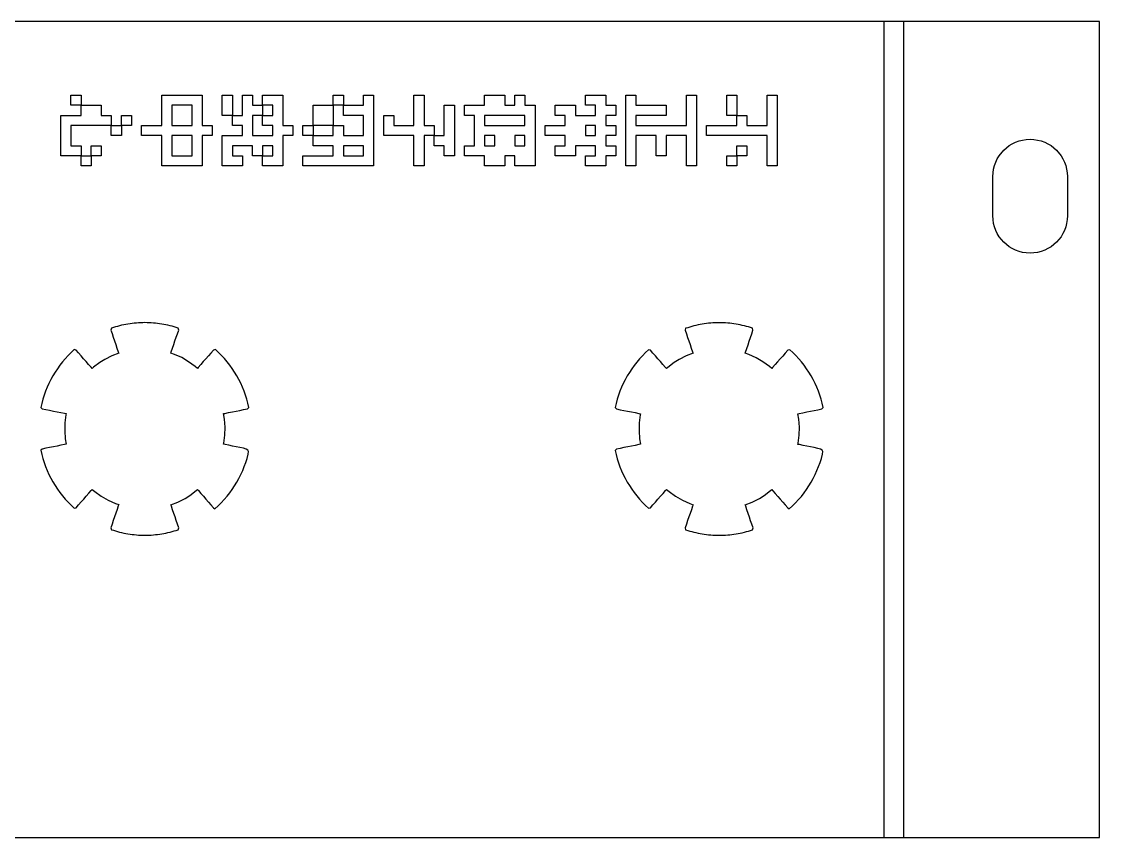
# Model space of a CAD drawing. Extents: x 9 to 137, y 10 to 46.
# Drawn here: x 90.56 to 137.2, y 10.3 to 45.62 of the extents above; entities that cross this region are included whole.
import ezdxf

# ---------------------------------------------------------------- set-up
doc = ezdxf.new("R2010")
doc.units = 0
doc.layers.add('Layer_1', color=7, linetype='CONTINUOUS')

msp = doc.modelspace()

# ---------------------------------------------------------------- linework, layer by layer
at = {"layer": 'Layer_1', "color": 7}
for p, q in [((137.20307, 45.61675), (8.70306, 45.61675)), ((137.20307, 10.29953), (137.20307, 45.61675)), ((133.06131, 40.04901), (133.29996, 40.24575)), ((133.29996, 40.24575), (133.433, 40.32645)), ((133.433, 40.32645), (133.57412, 40.39425)), ((133.57412, 40.39425), (133.72252, 40.44835)), ((133.72252, 40.44835), (133.8774, 40.48795)), ((133.8774, 40.48795), (134.03797, 40.51235)), ((134.03797, 40.51235), (134.20342, 40.52035)), ((134.20342, 40.52035), (134.36887, 40.51235)), ((134.36887, 40.51235), (134.52944, 40.48795)), ((134.52944, 40.48795), (134.68432, 40.44835)), ((134.68432, 40.44835), (134.83272, 40.39425)), ((134.83272, 40.39425), (134.97384, 40.32645)), ((134.97384, 40.32645), (135.10688, 40.24575)), ((135.10688, 40.24575), (135.34553, 40.04901)), ((132.71607, 39.53619), (132.78387, 39.67732)), ((132.78387, 39.67732), (132.86457, 39.81036)), ((132.86457, 39.81036), (133.06131, 40.04901)), ((135.34553, 40.04901), (135.54227, 39.81036)), ((135.54227, 39.81036), (135.62297, 39.67732)), ((135.62297, 39.67732), (135.69077, 39.53619)), ((132.59797, 39.07234), (132.62237, 39.23291)), ((132.62237, 39.23291), (132.66197, 39.38779)), ((132.66197, 39.38779), (132.71607, 39.53619)), ((135.69077, 39.53619), (135.74487, 39.38779)), ((135.74487, 39.38779), (135.78447, 39.23291)), ((135.78447, 39.23291), (135.80887, 39.07234)), ((132.58997, 38.90689), (132.59797, 39.07234)), ((132.58997, 37.20689), (132.58997, 38.90689)), ((135.80887, 39.07234), (135.81687, 38.90689)), ((135.81678, 38.90689), (135.81678, 37.20689)), ((135.81687, 38.90689), (135.81687, 38.90689)), ((132.59797, 37.04144), (132.58997, 37.20689)), ((132.62237, 36.88088), (132.59797, 37.04144)), ((132.66197, 36.72599), (132.62237, 36.88088)), ((135.78438, 36.88088), (135.74478, 36.72599)), ((135.80878, 37.04144), (135.78438, 36.88088)), ((135.81678, 37.20689), (135.80878, 37.04144)), ((132.71607, 36.57759), (132.66197, 36.72599)), ((132.78387, 36.43647), (132.71607, 36.57759)), ((132.86457, 36.30343), (132.78387, 36.43647)), ((135.62288, 36.43647), (135.54228, 36.30343)), ((135.69068, 36.57759), (135.62288, 36.43647)), ((135.74478, 36.72599), (135.69068, 36.57759)), ((133.06131, 36.06478), (132.86457, 36.30343)), ((133.29996, 35.86804), (133.06131, 36.06478)), ((135.34553, 36.06478), (135.10689, 35.86804)), ((135.54228, 36.30343), (135.34553, 36.06478)), ((133.433, 35.78734), (133.29996, 35.86804)), ((133.57412, 35.71954), (133.433, 35.78734)), ((133.72252, 35.66544), (133.57412, 35.71954)), ((133.87741, 35.62584), (133.72252, 35.66544)), ((134.03797, 35.60144), (133.87741, 35.62584)), ((134.20342, 35.59344), (134.03797, 35.60144)), ((134.36887, 35.60144), (134.20342, 35.59344)), ((134.52944, 35.62584), (134.36887, 35.60144)), ((134.68432, 35.66544), (134.52944, 35.62584)), ((134.83272, 35.71954), (134.68432, 35.66544)), ((134.97384, 35.78734), (134.83272, 35.71954)), ((135.10689, 35.86804), (134.97384, 35.78734)), ((94.4444, 32.34165), (94.4237, 32.26305)), ((94.4237, 32.26305), (94.4769, 32.10699)), ((94.5324, 32.37035), (94.4444, 32.34165)), ((94.6209, 32.39725), (94.5324, 32.37035)), ((94.7099, 32.42235), (94.6209, 32.39725)), ((94.7993, 32.44565), (94.7099, 32.42235)), ((94.8892, 32.46715), (94.7993, 32.44565)), ((94.9794, 32.48685), (94.8892, 32.46715)), ((95.07, 32.50475), (94.9794, 32.48685)), ((95.1609, 32.52085), (95.07, 32.50475)), ((95.2521, 32.53505), (95.1609, 32.52085)), ((95.3436, 32.54745), (95.2521, 32.53505)), ((95.4354, 32.55805), (95.3436, 32.54745)), ((95.5274, 32.56705), (95.4354, 32.55805)), ((95.6196, 32.57405), (95.5274, 32.56705)), ((95.7119, 32.57905), (95.6196, 32.57405)), ((95.8044, 32.58205), (95.7119, 32.57905)), ((95.897, 32.58305), (95.8044, 32.58205)), ((95.9886, 32.58205), (95.897, 32.58305)), ((96.0801, 32.57905), (95.9886, 32.58205)), ((96.1715, 32.57405), (96.0801, 32.57905)), ((96.2627, 32.56705), (96.1715, 32.57405)), ((96.3537, 32.55905), (96.2627, 32.56705)), ((96.4445, 32.54885), (96.3537, 32.55905)), ((96.5351, 32.53685), (96.4445, 32.54885)), ((96.6254, 32.52305), (96.5351, 32.53685)), ((96.7154, 32.50745), (96.6254, 32.52305)), ((96.8051, 32.49005), (96.7154, 32.50745)), ((96.8945, 32.47085), (96.8051, 32.49005)), ((96.9835, 32.44985), (96.8945, 32.47085)), ((97.0721, 32.42715), (96.9835, 32.44985)), ((97.1603, 32.40265), (97.0721, 32.42715)), ((97.248, 32.37635), (97.1603, 32.40265)), ((97.3352, 32.34835), (97.248, 32.37635)), ((97.3047, 32.10544), (97.3579, 32.26305)), ((97.3579, 32.26305), (97.3352, 32.34835)), ((119.29727, 32.33739), (119.27657, 32.25879)), ((119.27657, 32.25879), (119.32977, 32.10273)), ((119.38527, 32.36609), (119.29727, 32.33739)), ((119.47377, 32.39299), (119.38527, 32.36609)), ((119.56277, 32.41809), (119.47377, 32.39299)), ((119.65217, 32.44139), (119.56277, 32.41809)), ((119.74207, 32.46289), (119.65217, 32.44139)), ((119.83227, 32.48259), (119.74207, 32.46289)), ((119.92287, 32.50049), (119.83227, 32.48259)), ((120.01377, 32.51659), (119.92287, 32.50049)), ((120.10497, 32.53079), (120.01377, 32.51659)), ((120.19647, 32.54319), (120.10497, 32.53079)), ((120.28827, 32.55379), (120.19647, 32.54319)), ((120.38027, 32.56279), (120.28827, 32.55379)), ((120.47247, 32.56979), (120.38027, 32.56279)), ((120.56477, 32.57479), (120.47247, 32.56979)), ((120.65727, 32.57779), (120.56477, 32.57479)), ((120.74987, 32.57879), (120.65727, 32.57779)), ((120.84147, 32.57779), (120.74987, 32.57879)), ((120.93297, 32.57479), (120.84147, 32.57779)), ((121.02437, 32.56979), (120.93297, 32.57479)), ((121.11557, 32.56279), (121.02437, 32.56979)), ((121.20657, 32.55479), (121.11557, 32.56279)), ((121.29737, 32.54459), (121.20657, 32.55479)), ((121.38797, 32.53259), (121.29737, 32.54459)), ((121.47827, 32.51879), (121.38797, 32.53259)), ((121.56827, 32.50319), (121.47827, 32.51879)), ((121.65797, 32.48579), (121.56827, 32.50319)), ((121.74737, 32.46659), (121.65797, 32.48579)), ((121.83637, 32.44559), (121.74737, 32.46659)), ((121.92497, 32.42289), (121.83637, 32.44559)), ((122.01317, 32.39839), (121.92497, 32.42289)), ((122.10087, 32.37209), (122.01317, 32.39839)), ((122.18807, 32.34409), (122.10087, 32.37209)), ((122.15757, 32.10118), (122.21077, 32.25879)), ((122.21077, 32.25879), (122.18807, 32.34409)), ((94.4769, 32.10699), (94.5296, 31.95041)), ((94.5296, 31.95041), (94.5823, 31.79383)), ((94.5823, 31.79383), (94.635, 31.63777)), ((97.1451, 31.6326), (97.1983, 31.79021)), ((97.1983, 31.79021), (97.2515, 31.94782)), ((97.2515, 31.94782), (97.3047, 32.10544)), ((119.32977, 32.10273), (119.38247, 31.94615)), ((119.38247, 31.94615), (119.43517, 31.78957)), ((119.43517, 31.78957), (119.48787, 31.63351)), ((121.99797, 31.62834), (122.05117, 31.78595)), ((122.05117, 31.78595), (122.10437, 31.94356)), ((122.10437, 31.94356), (122.15757, 32.10118)), ((92.70576, 31.28872), (92.57524, 31.15795)), ((92.84183, 31.4145), (92.70576, 31.28872)), ((92.91723, 31.3938), (92.84183, 31.4145)), ((93.02575, 31.27029), (92.91723, 31.3938)), ((93.13427, 31.1473), (93.02575, 31.27029)), ((94.7621, 31.26203), (94.46962, 31.14679)), ((94.635, 31.63777), (94.6877, 31.48119)), ((94.6877, 31.48119), (94.7409, 31.32513)), ((94.7409, 31.32513), (94.7621, 31.26203)), ((97.0206, 31.26366), (97.0387, 31.31686)), ((97.17305, 31.21146), (97.0206, 31.26366)), ((97.0387, 31.31686), (97.0919, 31.47499)), ((97.0919, 31.47499), (97.1451, 31.6326)), ((98.75386, 31.26879), (98.6443, 31.14374)), ((98.86393, 31.39333), (98.75386, 31.26879)), ((98.94973, 31.41763), (98.86393, 31.39333)), ((99.0854, 31.29191), (98.94973, 31.41763)), ((99.21555, 31.16121), (99.0854, 31.29191)), ((117.55863, 31.28446), (117.42811, 31.15369)), ((117.6947, 31.41024), (117.55863, 31.28446)), ((117.7701, 31.38954), (117.6947, 31.41024)), ((117.87862, 31.26603), (117.7701, 31.38954)), ((117.98714, 31.14304), (117.87862, 31.26603)), ((119.61497, 31.25777), (119.32249, 31.14253)), ((119.48787, 31.63351), (119.54057, 31.47693)), ((119.54057, 31.47693), (119.59377, 31.32087)), ((119.59377, 31.32087), (119.61497, 31.25777)), ((121.87347, 31.2594), (121.89157, 31.3126)), ((122.02592, 31.2072), (121.87347, 31.2594)), ((121.89157, 31.3126), (121.94477, 31.47073)), ((121.94477, 31.47073), (121.99797, 31.62834)), ((123.60673, 31.26453), (123.49717, 31.13948)), ((123.7168, 31.38907), (123.60673, 31.26453)), ((123.8026, 31.41337), (123.7168, 31.38907)), ((123.93827, 31.28765), (123.8026, 31.41337)), ((124.06842, 31.15695), (123.93827, 31.28765)), ((92.33126, 30.88219), (92.21803, 30.73758)), ((92.45037, 31.02238), (92.33126, 30.88219)), ((92.57524, 31.15795), (92.45037, 31.02238)), ((93.24279, 31.0238), (93.13427, 31.1473)), ((93.35131, 30.90029), (93.24279, 31.0238)), ((93.45983, 30.77678), (93.35131, 30.90029)), ((93.95285, 30.85895), (93.67535, 30.65018)), ((94.16111, 30.98917), (93.95285, 30.85895)), ((94.46962, 31.14679), (94.16111, 30.98917)), ((97.48879, 31.06779), (97.17305, 31.21146)), ((97.78903, 30.89313), (97.48879, 31.06779)), ((98.07015, 30.69004), (97.78903, 30.89313)), ((98.42416, 30.89466), (98.31461, 30.76908)), ((98.53423, 31.0192), (98.42416, 30.89466)), ((98.6443, 31.14374), (98.53423, 31.0192)), ((99.34006, 31.02573), (99.21555, 31.16121)), ((99.45883, 30.88566), (99.34006, 31.02573)), ((99.57173, 30.74119), (99.45883, 30.88566)), ((117.18413, 30.87793), (117.0709, 30.73332)), ((117.30324, 31.01812), (117.18413, 30.87793)), ((117.42811, 31.15369), (117.30324, 31.01812)), ((118.09566, 31.01954), (117.98714, 31.14304)), ((118.20418, 30.89603), (118.09566, 31.01954)), ((118.3127, 30.77252), (118.20418, 30.89603)), ((118.80572, 30.85469), (118.52822, 30.64592)), ((119.01398, 30.98491), (118.80572, 30.85469)), ((119.32249, 31.14253), (119.01398, 30.98491)), ((122.34166, 31.06353), (122.02592, 31.2072)), ((122.6419, 30.88887), (122.34166, 31.06353)), ((122.92302, 30.68578), (122.6419, 30.88887)), ((123.27703, 30.8904), (123.16748, 30.76482)), ((123.3871, 31.01494), (123.27703, 30.8904)), ((123.49717, 31.13948), (123.3871, 31.01494)), ((124.19293, 31.02147), (124.06842, 31.15695)), ((124.3117, 30.8814), (124.19293, 31.02147)), ((124.4246, 30.73693), (124.3117, 30.8814)), ((92.00963, 30.43586), (91.91473, 30.27913)), ((92.11078, 30.58874), (92.00963, 30.43586)), ((92.21803, 30.73758), (92.11078, 30.58874)), ((93.56835, 30.65328), (93.45983, 30.77678)), ((93.61745, 30.59698), (93.56835, 30.65328)), ((93.67535, 30.65018), (93.61745, 30.59698)), ((98.16935, 30.60424), (98.07015, 30.69004)), ((98.20505, 30.64454), (98.16935, 30.60424)), ((98.31461, 30.76908), (98.20505, 30.64454)), ((99.67867, 30.59251), (99.57173, 30.74119)), ((99.77953, 30.43981), (99.67867, 30.59251)), ((99.87423, 30.28328), (99.77953, 30.43981)), ((116.8625, 30.4316), (116.7676, 30.27487)), ((116.96365, 30.58448), (116.8625, 30.4316)), ((117.0709, 30.73332), (116.96365, 30.58448)), ((118.42122, 30.64902), (118.3127, 30.77252)), ((118.47032, 30.59272), (118.42122, 30.64902)), ((118.52822, 30.64592), (118.47032, 30.59272)), ((123.02222, 30.59998), (122.92302, 30.68578)), ((123.05792, 30.64028), (123.02222, 30.59998)), ((123.16748, 30.76482), (123.05792, 30.64028)), ((124.53154, 30.58825), (124.4246, 30.73693)), ((124.6324, 30.43555), (124.53154, 30.58825)), ((124.7271, 30.27902), (124.6324, 30.43555)), ((91.74393, 29.9549), (91.66823, 29.78778)), ((91.82613, 30.11875), (91.74393, 29.9549)), ((91.91473, 30.27913), (91.82613, 30.11875)), ((99.96263, 30.12311), (99.87423, 30.28328)), ((100.04463, 29.95949), (99.96263, 30.12311)), ((100.12003, 29.79261), (100.04463, 29.95949)), ((116.5968, 29.95064), (116.5211, 29.78352)), ((116.679, 30.11449), (116.5968, 29.95064)), ((116.7676, 30.27487), (116.679, 30.11449)), ((124.8155, 30.11885), (124.7271, 30.27902)), ((124.8975, 29.95523), (124.8155, 30.11885)), ((124.9729, 29.78835), (124.8975, 29.95523)), ((91.53693, 29.44448), (91.48153, 29.26868)), ((91.59923, 29.61758), (91.53693, 29.44448)), ((91.66823, 29.78778), (91.59923, 29.61758)), ((100.18883, 29.62266), (100.12003, 29.79261)), ((100.25093, 29.44984), (100.18883, 29.62266)), ((100.30613, 29.27431), (100.25093, 29.44984)), ((116.3898, 29.44022), (116.3344, 29.26442)), ((116.4521, 29.61332), (116.3898, 29.44022)), ((116.5211, 29.78352), (116.4521, 29.61332)), ((125.0417, 29.6184), (124.9729, 29.78835)), ((125.1038, 29.44558), (125.0417, 29.6184)), ((125.159, 29.27005), (125.1038, 29.44558)), ((91.43313, 29.09037), (91.39183, 28.90974)), ((91.48153, 29.26868), (91.43313, 29.09037)), ((100.35443, 29.0963), (100.30613, 29.27431)), ((100.39563, 28.91597), (100.35443, 29.0963)), ((116.286, 29.08611), (116.2447, 28.90548)), ((116.3344, 29.26442), (116.286, 29.08611)), ((125.2073, 29.09204), (125.159, 29.27005)), ((125.2485, 28.91171), (125.2073, 29.09204)), ((91.39183, 28.90974), (91.44973, 28.85294)), ((91.44973, 28.85294), (91.61096, 28.82034)), ((91.61096, 28.82034), (91.77271, 28.78834)), ((91.77271, 28.78834), (91.93394, 28.75574)), ((91.93394, 28.75574), (92.09517, 28.72314)), ((92.09517, 28.72314), (92.2564, 28.69114)), ((92.2564, 28.69114), (92.41711, 28.65914)), ((92.41711, 28.65914), (92.49051, 28.64414)), ((92.47971, 28.59194), (92.43581, 28.24726)), ((92.49051, 28.64414), (92.47971, 28.59194)), ((99.30108, 28.64437), (99.35898, 28.65687)), ((99.34188, 28.41028), (99.30108, 28.64437)), ((99.35898, 28.65687), (99.52073, 28.68947)), ((99.52073, 28.68947), (99.68299, 28.72207)), ((99.68299, 28.72207), (99.84474, 28.75467)), ((99.84474, 28.75467), (100.007, 28.78727)), ((100.007, 28.78727), (100.16927, 28.81927)), ((100.16927, 28.81927), (100.33153, 28.85187)), ((100.33153, 28.85187), (100.39563, 28.91597)), ((116.2447, 28.90548), (116.3026, 28.84868)), ((116.3026, 28.84868), (116.46383, 28.81608)), ((116.46383, 28.81608), (116.62558, 28.78408)), ((116.62558, 28.78408), (116.78681, 28.75148)), ((116.78681, 28.75148), (116.94804, 28.71888)), ((116.94804, 28.71888), (117.10927, 28.68688)), ((117.10927, 28.68688), (117.26998, 28.65488)), ((117.26998, 28.65488), (117.34338, 28.63988)), ((117.33258, 28.58768), (117.28868, 28.243)), ((117.34338, 28.63988), (117.33258, 28.58768)), ((124.15395, 28.64011), (124.21185, 28.65261)), ((124.19475, 28.40602), (124.15395, 28.64011)), ((124.21185, 28.65261), (124.3736, 28.68521)), ((124.3736, 28.68521), (124.53586, 28.71781)), ((124.53586, 28.71781), (124.69761, 28.75041)), ((124.69761, 28.75041), (124.85987, 28.78301)), ((124.85987, 28.78301), (125.02214, 28.81501)), ((125.02214, 28.81501), (125.1844, 28.84761)), ((125.1844, 28.84761), (125.2485, 28.91171)), ((92.43581, 28.24726), (92.42681, 27.90103)), ((99.36718, 28.06457), (99.34188, 28.41028)), ((99.35818, 27.7173), (99.36718, 28.06457)), ((117.28868, 28.243), (117.27968, 27.89677)), ((124.22005, 28.06031), (124.19475, 28.40602)), ((124.21105, 27.71304), (124.22005, 28.06031)), ((92.42681, 27.90103), (92.45161, 27.55428)), ((92.45161, 27.55428), (92.49191, 27.32123)), ((99.31428, 27.37366), (99.35818, 27.7173)), ((117.27968, 27.89677), (117.30448, 27.55002)), ((117.30448, 27.55002), (117.34478, 27.31697)), ((124.16715, 27.3694), (124.21105, 27.71304)), ((91.45058, 27.11293), (91.39528, 27.05863)), ((91.39528, 27.05863), (91.43628, 26.87793)), ((91.61233, 27.14493), (91.45058, 27.11293)), ((91.77459, 27.17753), (91.61233, 27.14493)), ((91.93634, 27.21013), (91.77459, 27.17753)), ((92.09808, 27.24273), (91.93634, 27.21013)), ((92.26087, 27.27533), (92.09808, 27.24273)), ((92.42261, 27.30733), (92.26087, 27.27533)), ((92.49191, 27.32123), (92.42261, 27.30733)), ((99.30288, 27.31936), (99.31428, 27.37366)), ((99.36388, 27.30696), (99.30288, 27.31936)), ((99.52459, 27.27546), (99.36388, 27.30696)), ((99.68583, 27.24286), (99.52459, 27.27546)), ((99.84706, 27.21086), (99.68583, 27.24286)), ((100.00829, 27.17826), (99.84706, 27.21086)), ((100.16952, 27.14566), (100.00829, 27.17826)), ((100.27541, 27.1052), (100.16982, 27.1457)), ((100.16982, 27.1457), (100.16982, 27.1457)), ((100.34871, 27.0666), (100.27541, 27.1052)), ((100.37061, 27.0398), (100.34871, 27.0666)), ((116.30345, 27.10867), (116.24815, 27.05437)), ((116.24815, 27.05437), (116.28915, 26.87367)), ((116.4652, 27.14067), (116.30345, 27.10867)), ((116.62746, 27.17327), (116.4652, 27.14067)), ((116.78921, 27.20587), (116.62746, 27.17327)), ((116.95095, 27.23847), (116.78921, 27.20587)), ((117.11374, 27.27107), (116.95095, 27.23847)), ((117.27548, 27.30307), (117.11374, 27.27107)), ((117.34478, 27.31697), (117.27548, 27.30307)), ((124.15575, 27.3151), (124.16715, 27.3694)), ((124.21675, 27.3027), (124.15575, 27.3151)), ((124.37746, 27.2712), (124.21675, 27.3027)), ((124.5387, 27.2386), (124.37746, 27.2712)), ((124.69993, 27.2066), (124.5387, 27.2386)), ((124.86116, 27.174), (124.69993, 27.2066)), ((125.02239, 27.1414), (124.86116, 27.174)), ((125.12828, 27.10094), (125.02269, 27.14144)), ((125.02269, 27.14144), (125.02269, 27.14144)), ((125.20158, 27.06234), (125.12828, 27.10094)), ((125.22348, 27.03554), (125.20158, 27.06234)), ((91.43628, 26.87793), (91.48438, 26.69954)), ((91.48438, 26.69954), (91.53948, 26.52365)), ((100.26061, 26.52992), (100.31651, 26.70886)), ((100.31651, 26.70886), (100.36521, 26.8904)), ((100.36521, 26.8904), (100.38141, 27.0037)), ((100.38141, 27.0037), (100.37061, 27.0398)), ((116.28915, 26.87367), (116.33725, 26.69528)), ((116.33725, 26.69528), (116.39235, 26.51939)), ((125.11348, 26.52566), (125.16938, 26.7046)), ((125.16938, 26.7046), (125.21808, 26.88614)), ((125.21808, 26.88614), (125.23428, 26.99944)), ((125.23428, 26.99944), (125.22348, 27.03554)), ((91.53948, 26.52365), (91.60138, 26.35044)), ((91.60138, 26.35044), (91.67008, 26.18011)), ((91.67008, 26.18011), (91.74548, 26.01286)), ((100.05071, 26.01061), (100.12761, 26.18059)), ((100.12761, 26.18059), (100.19761, 26.35377)), ((100.19761, 26.35377), (100.26061, 26.52992)), ((116.39235, 26.51939), (116.45425, 26.34618)), ((116.45425, 26.34618), (116.52295, 26.17585)), ((116.52295, 26.17585), (116.59835, 26.0086)), ((124.90358, 26.00635), (124.98048, 26.17633)), ((124.98048, 26.17633), (125.05048, 26.34951)), ((125.05048, 26.34951), (125.11348, 26.52566)), ((91.74548, 26.01286), (91.82738, 25.84887)), ((91.82738, 25.84887), (91.91568, 25.68833)), ((91.91568, 25.68833), (92.01038, 25.53143)), ((99.77991, 25.52178), (99.87671, 25.68101)), ((99.87671, 25.68101), (99.96701, 25.84401)), ((99.96701, 25.84401), (100.05071, 26.01061)), ((116.59835, 26.0086), (116.68025, 25.84461)), ((116.68025, 25.84461), (116.76855, 25.68407)), ((116.76855, 25.68407), (116.86325, 25.52717)), ((124.63278, 25.51752), (124.72958, 25.67675)), ((124.72958, 25.67675), (124.81988, 25.83975)), ((124.81988, 25.83975), (124.90358, 26.00635)), ((92.01038, 25.53143), (92.11125, 25.37837)), ((92.11125, 25.37837), (92.21822, 25.22934)), ((92.21822, 25.22934), (92.33118, 25.08453)), ((93.357, 25.07171), (93.46655, 25.19728)), ((93.46655, 25.19728), (93.57662, 25.32182)), ((93.57662, 25.32182), (93.61742, 25.36782)), ((93.61742, 25.36782), (93.72388, 25.27532)), ((93.72388, 25.27532), (94.005, 25.07223)), ((97.84136, 25.10656), (98.11834, 25.31481)), ((98.11834, 25.31481), (98.16954, 25.36181)), ((98.16954, 25.36181), (98.21244, 25.31321)), ((98.21244, 25.31321), (98.32096, 25.18971)), ((98.32096, 25.18971), (98.43, 25.06621)), ((99.45143, 25.06889), (99.56714, 25.21553)), ((99.56714, 25.21553), (99.67667, 25.36656)), ((99.67667, 25.36656), (99.77991, 25.52178)), ((116.86325, 25.52717), (116.96412, 25.37411)), ((116.96412, 25.37411), (117.07109, 25.22508)), ((117.07109, 25.22508), (117.18405, 25.08027)), ((118.20987, 25.06745), (118.31942, 25.19302)), ((118.31942, 25.19302), (118.42949, 25.31756)), ((118.42949, 25.31756), (118.47029, 25.36356)), ((118.47029, 25.36356), (118.57675, 25.27106)), ((118.57675, 25.27106), (118.85787, 25.06797)), ((122.69423, 25.1023), (122.97121, 25.31055)), ((122.97121, 25.31055), (123.02241, 25.35755)), ((123.02241, 25.35755), (123.06531, 25.30895)), ((123.06531, 25.30895), (123.17383, 25.18545)), ((124.3043, 25.06463), (124.42001, 25.21127)), ((124.42001, 25.21127), (124.52954, 25.3623)), ((124.52954, 25.3623), (124.63278, 25.51752)), ((92.33118, 25.08453), (92.45002, 24.94412)), ((92.45002, 24.94412), (92.57464, 24.80832)), ((92.57464, 24.80832), (92.70492, 24.67732)), ((93.02678, 24.69707), (93.13686, 24.82212)), ((93.13686, 24.82212), (93.24692, 24.94665)), ((93.24692, 24.94665), (93.357, 25.07171)), ((94.005, 25.07223), (94.30472, 24.89808)), ((94.30472, 24.89808), (94.62098, 24.75442)), ((94.62098, 24.75442), (94.76257, 24.70582)), ((97.02177, 24.69935), (97.32408, 24.81769)), ((97.32408, 24.81769), (97.6331, 24.97634)), ((97.6331, 24.97634), (97.84136, 25.10656)), ((98.43, 25.06621), (98.538, 24.9427)), ((98.538, 24.9427), (98.64652, 24.81919)), ((98.64652, 24.81919), (98.75504, 24.6962)), ((99.06841, 24.65734), (99.20195, 24.7896)), ((99.20195, 24.7896), (99.32966, 24.92684)), ((99.32966, 24.92684), (99.45143, 25.06889)), ((117.18405, 25.08027), (117.30289, 24.93986)), ((117.30289, 24.93986), (117.42751, 24.80406)), ((117.42751, 24.80406), (117.55779, 24.67306)), ((117.87965, 24.69281), (117.98973, 24.81786)), ((117.98973, 24.81786), (118.09979, 24.94239)), ((118.09979, 24.94239), (118.20987, 25.06745)), ((118.85787, 25.06797), (119.15759, 24.89382)), ((119.15759, 24.89382), (119.47385, 24.75016)), ((119.47385, 24.75016), (119.61544, 24.70156)), ((121.87464, 24.69509), (122.17695, 24.81343)), ((122.17695, 24.81343), (122.48597, 24.97208)), ((122.48597, 24.97208), (122.69423, 25.1023)), ((123.17383, 25.18545), (123.28287, 25.06195)), ((123.28287, 25.06195), (123.39087, 24.93844)), ((123.39087, 24.93844), (123.49939, 24.81493)), ((123.49939, 24.81493), (123.60791, 24.69194)), ((123.92128, 24.65308), (124.05482, 24.78534)), ((124.05482, 24.78534), (124.18253, 24.92258)), ((124.18253, 24.92258), (124.3043, 25.06463)), ((92.70492, 24.67732), (92.84075, 24.55129)), ((92.84075, 24.55129), (92.91775, 24.57149)), ((92.91775, 24.57149), (93.02678, 24.69707)), ((94.63657, 24.33328), (94.58387, 24.17566)), ((94.69027, 24.49089), (94.63657, 24.33328)), ((94.74347, 24.64902), (94.69027, 24.49089)), ((94.76257, 24.70582), (94.74347, 24.64902)), ((97.04137, 24.64095), (97.02177, 24.69935)), ((97.09407, 24.48437), (97.04137, 24.64095)), ((97.14677, 24.32831), (97.09407, 24.48437)), ((97.19997, 24.17173), (97.14677, 24.32831)), ((98.75504, 24.6962), (98.86356, 24.5727)), ((98.86356, 24.5727), (98.92916, 24.5303)), ((98.92916, 24.5303), (99.06841, 24.65734)), ((117.55779, 24.67306), (117.69362, 24.54703)), ((117.69362, 24.54703), (117.77062, 24.56723)), ((117.77062, 24.56723), (117.87965, 24.69281)), ((119.48944, 24.32902), (119.43674, 24.1714)), ((119.54314, 24.48663), (119.48944, 24.32902)), ((119.59634, 24.64476), (119.54314, 24.48663)), ((119.61544, 24.70156), (119.59634, 24.64476)), ((121.89424, 24.63669), (121.87464, 24.69509)), ((121.94694, 24.48011), (121.89424, 24.63669)), ((121.99964, 24.32405), (121.94694, 24.48011)), ((122.05284, 24.16747), (121.99964, 24.32405)), ((123.60791, 24.69194), (123.71643, 24.56844)), ((123.71643, 24.56844), (123.78203, 24.52604)), ((123.78203, 24.52604), (123.92128, 24.65308)), ((94.47687, 23.85993), (94.42367, 23.70231)), ((94.53007, 24.01806), (94.47687, 23.85993)), ((94.58387, 24.17566), (94.53007, 24.01806)), ((97.25267, 24.01567), (97.19997, 24.17173)), ((97.30537, 23.85909), (97.25267, 24.01567)), ((97.35857, 23.70251), (97.30537, 23.85909)), ((119.32974, 23.85567), (119.27654, 23.69805)), ((119.38294, 24.0138), (119.32974, 23.85567)), ((119.43674, 24.1714), (119.38294, 24.0138)), ((122.10554, 24.01141), (122.05284, 24.16747)), ((122.15824, 23.85483), (122.10554, 24.01141)), ((122.21144, 23.69825), (122.15824, 23.85483)), ((94.42367, 23.70231), (94.44437, 23.62221)), ((94.44437, 23.62221), (94.53247, 23.59361)), ((94.53247, 23.59361), (94.62097, 23.56681)), ((94.62097, 23.56681), (94.70997, 23.54181)), ((94.70997, 23.54181), (94.79937, 23.51861)), ((94.79937, 23.51861), (94.88927, 23.49721)), ((94.88927, 23.49721), (94.97947, 23.47761)), ((94.97947, 23.47761), (95.07007, 23.45991)), ((95.07007, 23.45991), (95.16097, 23.44401)), ((95.16097, 23.44401), (95.25217, 23.42991)), ((95.25217, 23.42991), (95.34367, 23.41771)), ((95.34367, 23.41771), (95.43547, 23.40731)), ((95.43547, 23.40731), (95.52747, 23.39831)), ((95.52747, 23.39831), (95.61967, 23.39131)), ((95.61967, 23.39131), (95.71197, 23.38631)), ((95.71197, 23.38631), (95.80447, 23.38331)), ((95.80447, 23.38331), (95.89707, 23.38231)), ((95.89707, 23.38231), (95.98877, 23.38331)), ((95.98877, 23.38331), (96.08037, 23.38631)), ((96.08037, 23.38631), (96.17187, 23.39131)), ((96.17187, 23.39131), (96.26317, 23.39831)), ((96.26317, 23.39831), (96.35427, 23.40731)), ((96.35427, 23.40731), (96.44517, 23.41771)), ((96.44517, 23.41771), (96.53577, 23.42991)), ((96.53577, 23.42991), (96.62617, 23.44391)), ((96.62617, 23.44391), (96.71627, 23.45971)), ((96.71627, 23.45971), (96.80607, 23.47721)), ((96.80607, 23.47721), (96.89547, 23.49651)), ((96.89547, 23.49651), (96.98447, 23.51761)), ((96.98447, 23.51761), (97.07307, 23.54051)), ((97.07307, 23.54051), (97.16127, 23.56521)), ((97.16127, 23.56521), (97.24907, 23.59161)), ((97.24907, 23.59161), (97.33637, 23.61981)), ((97.33637, 23.61981), (97.35857, 23.70251)), ((119.27654, 23.69805), (119.29724, 23.61795)), ((119.29724, 23.61795), (119.38534, 23.58935)), ((119.38534, 23.58935), (119.47384, 23.56255)), ((119.47384, 23.56255), (119.56284, 23.53755)), ((119.56284, 23.53755), (119.65224, 23.51435)), ((119.65224, 23.51435), (119.74214, 23.49295)), ((119.74214, 23.49295), (119.83234, 23.47335)), ((119.83234, 23.47335), (119.92294, 23.45565)), ((119.92294, 23.45565), (120.01384, 23.43975)), ((120.01384, 23.43975), (120.10504, 23.42565)), ((120.10504, 23.42565), (120.19654, 23.41345)), ((120.19654, 23.41345), (120.28834, 23.40305)), ((120.28834, 23.40305), (120.38034, 23.39405)), ((120.38034, 23.39405), (120.47254, 23.38705)), ((120.47254, 23.38705), (120.56484, 23.38205)), ((120.56484, 23.38205), (120.65734, 23.37905)), ((120.65734, 23.37905), (120.74994, 23.37805)), ((120.74994, 23.37805), (120.84164, 23.37905)), ((120.84164, 23.37905), (120.93324, 23.38205)), ((120.93324, 23.38205), (121.02474, 23.38705)), ((121.02474, 23.38705), (121.11604, 23.39405)), ((121.11604, 23.39405), (121.20714, 23.40305)), ((121.20714, 23.40305), (121.29804, 23.41345)), ((121.29804, 23.41345), (121.38864, 23.42565)), ((121.38864, 23.42565), (121.47904, 23.43965)), ((121.47904, 23.43965), (121.56914, 23.45545)), ((121.56914, 23.45545), (121.65894, 23.47295)), ((121.65894, 23.47295), (121.74834, 23.49225)), ((121.74834, 23.49225), (121.83734, 23.51335)), ((121.83734, 23.51335), (121.92594, 23.53625)), ((121.92594, 23.53625), (122.01414, 23.56095)), ((122.01414, 23.56095), (122.10194, 23.58735)), ((122.10194, 23.58735), (122.18924, 23.61555)), ((122.18924, 23.61555), (122.21144, 23.69825)), ((8.70306, 10.29953), (137.20307, 10.29953))]:
    msp.add_line(p, q, dxfattribs=at)
at = {"layer": 'Layer_1', "color": 1}
for p, q in [((137.20307, 45.61675), (53.88067, 45.61675)), ((128.7364, 45.61675), (127.87424, 45.61675)), ((127.87424, 45.61675), (127.87424, 10.29953)), ((128.7364, 10.29953), (128.7364, 45.61675)), ((137.20307, 10.29953), (137.20307, 45.61675)), ((92.69477, 42.426907), (93.1314, 42.426907)), ((92.69477, 41.990272), (92.69477, 42.426907)), ((93.1314, 41.990272), (92.69477, 41.990272)), ((93.1314, 42.426907), (93.1314, 41.990272)), ((93.1314, 41.990272), (94.00467, 41.990272)), ((93.1314, 41.553637), (93.1314, 41.990272)), ((94.00467, 41.990272), (94.00467, 41.553637)), ((96.62448, 42.426907), (98.37102, 42.426907)), ((96.62448, 41.117002), (96.62448, 42.426907)), ((97.06112, 41.990272), (97.06112, 41.117002)), ((97.93439, 41.990272), (97.06112, 41.990272)), ((97.93439, 41.117002), (97.93439, 41.990272)), ((98.37102, 42.426907), (98.37102, 41.117002)), ((99.24429, 41.553637), (99.24429, 42.426907)), ((99.24429, 42.426907), (99.68093, 42.426907)), ((99.68093, 42.426907), (99.68093, 41.553637)), ((100.11756, 42.426907), (100.5542, 42.426907)), ((100.11756, 41.553637), (100.11756, 42.426907)), ((100.5542, 42.426907), (100.5542, 41.990272)), ((100.5542, 41.990272), (100.99083, 41.990272)), ((100.99083, 41.990272), (100.99083, 42.426907)), ((100.99083, 42.426907), (101.8641, 42.426907)), ((100.99083, 41.990272), (100.99083, 41.553637)), ((101.42747, 41.990272), (100.99083, 41.990272)), ((101.42747, 41.553637), (101.42747, 41.990272)), ((101.8641, 42.426907), (101.8641, 41.117002)), ((103.17401, 41.990272), (104.04728, 41.990272)), ((103.17401, 41.117002), (103.17401, 41.990272)), ((104.04728, 42.426907), (104.48391, 42.426907)), ((104.04728, 41.990272), (104.04728, 42.426907)), ((104.48391, 41.990272), (104.04728, 41.990272)), ((104.04728, 41.990272), (104.04728, 41.117002)), ((104.48391, 42.426907), (104.48391, 41.990272)), ((104.48391, 41.553637), (104.48391, 41.990272)), ((104.48391, 41.990272), (105.35718, 41.990272)), ((105.35718, 42.426907), (105.79382, 42.426907)), ((105.35718, 41.990272), (105.35718, 42.426907)), ((105.79382, 42.426907), (105.79382, 39.370462)), ((107.54036, 42.426907), (107.97699, 42.426907)), ((107.54036, 41.117002), (107.54036, 42.426907)), ((107.97699, 42.426907), (107.97699, 41.117002)), ((108.85026, 41.990272), (109.2869, 41.990272)), ((108.85026, 40.680367), (108.85026, 41.990272)), ((109.2869, 41.990272), (109.2869, 39.807097)), ((109.72353, 41.553637), (109.72353, 41.990272)), ((109.72353, 41.990272), (110.5968, 41.990272)), ((110.5968, 42.426907), (111.47007, 42.426907)), ((110.5968, 41.990272), (110.5968, 42.426907)), ((111.47007, 42.426907), (111.47007, 41.990272)), ((111.47007, 41.990272), (111.90671, 41.990272)), ((111.90671, 41.990272), (111.90671, 42.426907)), ((111.90671, 42.426907), (112.34335, 42.426907)), ((112.34335, 42.426907), (112.34335, 41.990272)), ((112.34335, 41.990272), (112.77998, 41.990272)), ((112.77998, 41.990272), (112.77998, 39.370462)), ((113.65325, 41.553637), (113.65325, 41.990272)), ((113.65325, 41.990272), (114.52652, 41.990272)), ((114.52652, 41.990272), (114.52652, 41.553637)), ((114.96316, 42.426907), (115.83643, 42.426907)), ((114.96316, 41.990272), (114.96316, 42.426907)), ((115.39979, 41.990272), (114.96316, 41.990272)), ((115.39979, 41.553637), (115.39979, 41.990272)), ((115.83643, 42.426907), (115.83643, 41.990272)), ((115.83643, 41.990272), (116.27306, 41.990272)), ((116.27306, 41.990272), (116.27306, 41.553637)), ((116.7097, 39.370462), (116.7097, 42.426907)), ((116.7097, 42.426907), (117.14633, 42.426907)), ((117.14633, 42.426907), (117.14633, 41.990272)), ((117.14633, 41.990272), (118.45624, 41.990272)), ((118.45624, 41.990272), (118.45624, 41.553637)), ((119.32951, 41.117002), (119.32951, 42.426907)), ((119.32951, 42.426907), (119.76614, 42.426907)), ((119.76614, 42.426907), (119.76614, 39.370462)), ((121.07605, 42.426907), (121.51268, 42.426907)), ((121.07605, 41.553637), (121.07605, 42.426907)), ((121.51268, 42.426907), (121.51268, 41.553637)), ((122.82259, 42.426907), (123.25922, 42.426907)), ((122.82259, 41.117002), (122.82259, 42.426907)), ((123.25922, 42.426907), (123.25922, 39.370462)), ((92.25813, 39.807097), (92.25813, 41.553637)), ((92.25813, 41.553637), (93.1314, 41.553637)), ((94.00467, 41.553637), (94.44131, 41.553637)), ((94.44131, 41.553637), (94.44131, 41.117002)), ((94.87794, 41.553637), (95.31458, 41.553637)), ((94.87794, 41.117002), (94.87794, 41.553637)), ((95.31458, 41.553637), (95.31458, 41.117002)), ((99.68093, 41.553637), (99.24429, 41.553637)), ((99.68093, 41.117002), (99.68093, 41.553637)), ((99.68093, 41.553637), (100.11756, 41.553637)), ((100.5542, 41.553637), (100.5542, 40.680367)), ((100.99083, 41.553637), (100.5542, 41.553637)), ((100.99083, 41.553637), (101.42747, 41.553637)), ((100.99083, 41.117002), (100.99083, 41.553637)), ((105.35718, 41.553637), (104.48391, 41.553637)), ((105.35718, 40.680367), (105.35718, 41.553637)), ((106.23045, 40.680367), (106.23045, 41.553637)), ((106.23045, 41.553637), (106.66709, 41.553637)), ((106.66709, 41.553637), (106.66709, 41.117002)), ((110.16017, 41.553637), (109.72353, 41.553637)), ((110.16017, 40.243732), (110.16017, 41.553637)), ((110.5968, 41.553637), (110.5968, 41.117002)), ((112.34335, 41.553637), (110.5968, 41.553637)), ((112.34335, 41.117002), (112.34335, 41.553637)), ((114.08988, 41.553637), (113.65325, 41.553637)), ((114.08988, 41.117002), (114.08988, 41.553637)), ((114.52652, 41.553637), (115.39979, 41.553637)), ((116.27306, 41.553637), (115.83643, 41.553637)), ((115.83643, 41.553637), (115.83643, 41.117002)), ((118.45624, 41.553637), (117.14633, 41.553637)), ((117.14633, 41.553637), (117.14633, 41.117002)), ((121.51268, 41.553637), (121.07605, 41.553637)), ((121.51268, 41.117002), (121.51268, 41.553637)), ((121.51268, 41.553637), (121.94932, 41.553637)), ((121.94932, 41.553637), (121.94932, 41.117002)), ((94.44131, 41.117002), (92.69477, 41.117002)), ((92.69477, 41.117002), (92.69477, 40.243732)), ((94.44131, 41.117002), (94.87794, 41.117002)), ((94.44131, 40.680367), (94.44131, 41.117002)), ((94.87794, 41.117002), (94.87794, 40.680367)), ((95.31458, 41.117002), (94.87794, 41.117002)), ((95.75121, 40.680367), (95.75121, 41.117002)), ((95.75121, 41.117002), (96.62448, 41.117002)), ((97.06112, 41.117002), (97.93439, 41.117002)), ((98.37102, 41.117002), (98.80766, 41.117002)), ((98.80766, 41.117002), (98.80766, 40.680367)), ((100.11756, 41.117002), (99.68093, 41.117002)), ((100.11756, 40.680367), (100.11756, 41.117002)), ((101.42747, 41.117002), (100.99083, 41.117002)), ((101.42747, 40.680367), (101.42747, 41.117002)), ((101.8641, 41.117002), (102.30074, 41.117002)), ((102.30074, 41.117002), (102.30074, 40.680367)), ((102.73737, 40.680367), (102.73737, 41.117002)), ((102.73737, 41.117002), (103.17401, 41.117002)), ((104.04728, 41.117002), (103.17401, 41.117002)), ((103.17401, 41.117002), (103.17401, 40.680367)), ((104.04728, 40.680367), (104.04728, 41.117002)), ((104.04728, 41.117002), (104.48391, 41.117002)), ((104.48391, 41.117002), (104.48391, 40.680367)), ((106.66709, 41.117002), (107.54036, 41.117002)), ((107.97699, 41.117002), (108.41363, 41.117002)), ((108.41363, 41.117002), (108.41363, 40.680367)), ((110.5968, 41.117002), (112.34335, 41.117002)), ((113.21661, 40.680367), (113.21661, 41.117002)), ((113.21661, 41.117002), (114.08988, 41.117002)), ((114.96316, 41.117002), (114.96316, 40.680367)), ((115.39979, 41.117002), (114.96316, 41.117002)), ((115.39979, 40.680367), (115.39979, 41.117002)), ((115.83643, 41.117002), (116.27306, 41.117002)), ((116.27306, 41.117002), (116.27306, 40.680367)), ((117.14633, 41.117002), (119.32951, 41.117002)), ((120.20278, 40.680367), (120.20278, 41.117002)), ((120.20278, 41.117002), (121.51268, 41.117002)), ((121.94932, 41.117002), (122.82259, 41.117002)), ((94.87794, 40.680367), (94.44131, 40.680367)), ((96.62448, 40.680367), (95.75121, 40.680367)), ((96.62448, 39.370462), (96.62448, 40.680367)), ((97.06112, 40.680367), (97.06112, 39.807097)), ((97.93439, 40.680367), (97.06112, 40.680367)), ((97.93439, 39.807097), (97.93439, 40.680367)), ((98.80766, 40.680367), (98.37102, 40.680367)), ((98.37102, 40.680367), (98.37102, 39.370462)), ((99.24429, 39.370462), (99.24429, 40.680367)), ((99.24429, 40.680367), (100.11756, 40.680367)), ((100.5542, 40.680367), (101.42747, 40.680367)), ((102.30074, 40.680367), (101.8641, 40.680367)), ((101.8641, 40.680367), (101.8641, 39.370462)), ((103.17401, 40.680367), (102.73737, 40.680367)), ((103.17401, 40.243732), (103.17401, 40.680367)), ((103.17401, 40.680367), (104.04728, 40.680367)), ((104.48391, 40.680367), (105.35718, 40.680367)), ((107.54036, 40.680367), (106.23045, 40.680367)), ((107.54036, 39.370462), (107.54036, 40.680367)), ((108.41363, 40.680367), (107.97699, 40.680367)), ((107.97699, 40.680367), (107.97699, 39.370462)), ((108.41363, 40.243732), (108.41363, 40.680367)), ((108.41363, 40.680367), (108.85026, 40.680367)), ((110.5968, 40.680367), (110.5968, 40.243732)), ((111.03344, 40.680367), (110.5968, 40.680367)), ((111.03344, 40.243732), (111.03344, 40.680367)), ((111.90671, 40.680367), (111.90671, 40.243732)), ((112.34335, 40.680367), (111.90671, 40.680367)), ((112.34335, 40.243732), (112.34335, 40.680367)), ((114.08988, 40.680367), (113.21661, 40.680367)), ((114.08988, 40.243732), (114.08988, 40.680367)), ((114.96316, 40.680367), (115.39979, 40.680367)), ((116.27306, 40.680367), (115.83643, 40.680367)), ((115.83643, 40.680367), (115.83643, 40.243732)), ((118.0196, 40.680367), (117.14633, 40.680367)), ((117.14633, 40.680367), (117.14633, 39.370462)), ((118.0196, 39.807097), (118.0196, 40.680367)), ((119.32951, 40.680367), (118.45624, 40.680367)), ((118.45624, 40.680367), (118.45624, 39.807097)), ((119.32951, 39.370462), (119.32951, 40.680367)), ((122.82259, 40.680367), (120.20278, 40.680367)), ((122.82259, 39.370462), (122.82259, 40.680367)), ((92.69477, 40.243732), (93.1314, 40.243732)), ((93.1314, 40.243732), (93.1314, 39.807097)), ((93.56804, 40.243732), (94.00467, 40.243732)), ((93.56804, 39.807097), (93.56804, 40.243732)), ((94.00467, 40.243732), (94.00467, 39.807097)), ((100.5542, 40.243732), (99.68093, 40.243732)), ((99.68093, 40.243732), (99.68093, 39.807097)), ((100.5542, 39.807097), (100.5542, 40.243732)), ((100.99083, 40.243732), (100.99083, 39.807097)), ((101.42747, 40.243732), (100.99083, 40.243732)), ((101.42747, 39.807097), (101.42747, 40.243732)), ((104.04728, 40.243732), (103.17401, 40.243732)), ((104.04728, 39.807097), (104.04728, 40.243732)), ((104.48391, 40.243732), (104.48391, 39.807097)), ((105.35718, 40.243732), (104.48391, 40.243732)), ((105.35718, 39.807097), (105.35718, 40.243732)), ((108.85026, 40.243732), (108.41363, 40.243732)), ((108.85026, 39.807097), (108.85026, 40.243732)), ((109.72353, 39.807097), (109.72353, 40.243732)), ((109.72353, 40.243732), (110.16017, 40.243732)), ((110.5968, 40.243732), (111.03344, 40.243732)), ((111.90671, 40.243732), (112.34335, 40.243732)), ((113.65325, 39.807097), (113.65325, 40.243732)), ((113.65325, 40.243732), (114.08988, 40.243732)), ((115.39979, 40.243732), (114.52652, 40.243732)), ((114.52652, 40.243732), (114.52652, 39.807097)), ((115.39979, 39.807097), (115.39979, 40.243732)), ((115.83643, 40.243732), (116.27306, 40.243732)), ((116.27306, 40.243732), (116.27306, 39.807097)), ((121.51268, 40.243732), (121.94932, 40.243732)), ((121.51268, 39.807097), (121.51268, 40.243732)), ((121.94932, 40.243732), (121.94932, 39.807097)), ((93.1314, 39.807097), (92.25813, 39.807097)), ((93.1314, 39.807097), (93.56804, 39.807097)), ((93.1314, 39.370462), (93.1314, 39.807097)), ((94.00467, 39.807097), (93.56804, 39.807097)), ((93.56804, 39.807097), (93.56804, 39.370462)), ((97.06112, 39.807097), (97.93439, 39.807097)), ((99.68093, 39.807097), (100.11756, 39.807097)), ((100.11756, 39.807097), (100.11756, 39.370462)), ((100.99083, 39.807097), (100.5542, 39.807097)), ((100.99083, 39.370462), (100.99083, 39.807097)), ((100.99083, 39.807097), (101.42747, 39.807097)), ((102.73737, 39.370462), (102.73737, 39.807097)), ((102.73737, 39.807097), (104.04728, 39.807097)), ((104.48391, 39.807097), (105.35718, 39.807097)), ((109.2869, 39.807097), (108.85026, 39.807097)), ((110.5968, 39.807097), (109.72353, 39.807097)), ((110.5968, 39.370462), (110.5968, 39.807097)), ((111.90671, 39.807097), (111.47007, 39.807097)), ((111.47007, 39.807097), (111.47007, 39.370462)), ((111.90671, 39.370462), (111.90671, 39.807097)), ((114.52652, 39.807097), (113.65325, 39.807097)), ((114.96316, 39.370462), (114.96316, 39.807097)), ((114.96316, 39.807097), (115.39979, 39.807097)), ((116.27306, 39.807097), (115.83643, 39.807097)), ((115.83643, 39.807097), (115.83643, 39.370462)), ((118.45624, 39.807097), (118.0196, 39.807097)), ((121.07605, 39.807097), (121.51268, 39.807097)), ((121.07605, 39.370462), (121.07605, 39.807097)), ((121.94932, 39.807097), (121.51268, 39.807097)), ((121.51268, 39.807097), (121.51268, 39.370462)), ((93.56804, 39.370462), (93.1314, 39.370462)), ((98.37102, 39.370462), (96.62448, 39.370462)), ((100.11756, 39.370462), (99.24429, 39.370462)), ((101.8641, 39.370462), (100.99083, 39.370462)), ((105.79382, 39.370462), (102.73737, 39.370462)), ((107.97699, 39.370462), (107.54036, 39.370462)), ((111.47007, 39.370462), (110.5968, 39.370462)), ((112.77998, 39.370462), (111.90671, 39.370462)), ((115.83643, 39.370462), (114.96316, 39.370462)), ((117.14633, 39.370462), (116.7097, 39.370462)), ((119.76614, 39.370462), (119.32951, 39.370462)), ((121.51268, 39.370462), (121.07605, 39.370462)), ((123.25922, 39.370462), (122.82259, 39.370462)), ((53.88067, 10.29953), (137.20307, 10.29953)), ((127.87424, 10.29953), (128.7364, 10.29953))]:
    msp.add_line(p, q, dxfattribs=at)

doc.saveas('drawing.dxf')
